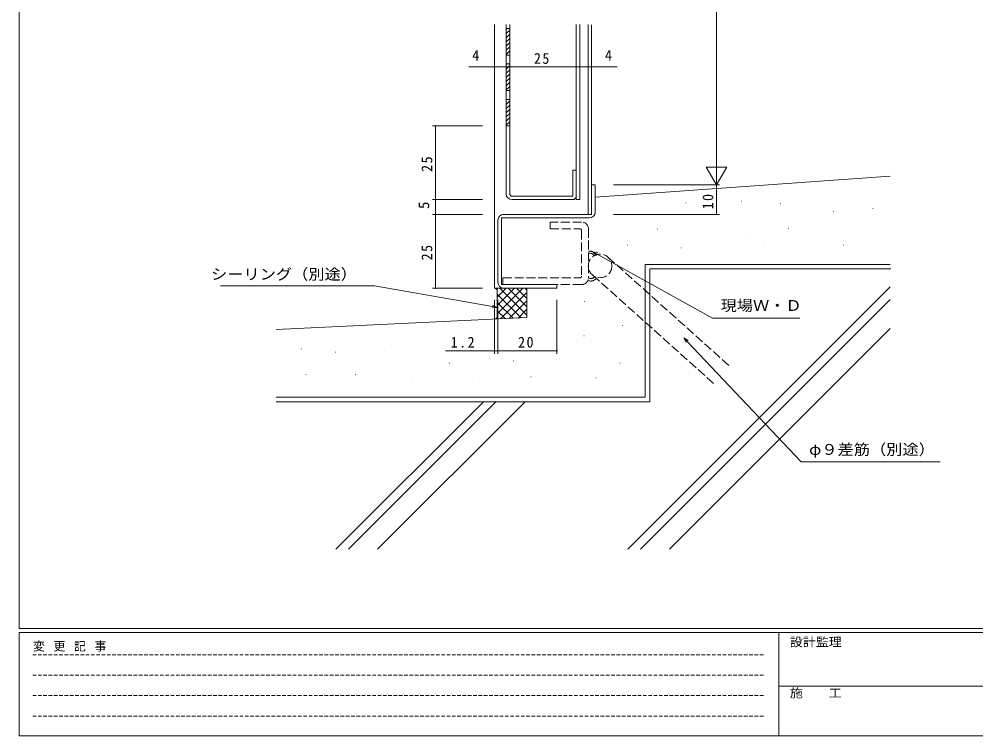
# Model space of a CAD drawing. Units: millimetres on the paper. Extents: x -420 to 373, y -297 to 267.
# Drawn here: x -417.7 to -93.2, y -297 to -54 of the extents above; entities that cross this region are included whole.
import ezdxf
from ezdxf.enums import TextEntityAlignment as Align

# ---------------------------------------------------------------- set-up
doc = ezdxf.new("R2010")
doc.units = ezdxf.units.MM
doc.linetypes.add('DASHED1', pattern=[1.8, 1.2, -0.6])
doc.linetypes.add('DASHED3', pattern=[4, 3, -1])
for name, color, linetype, lineweight in [('0-1_USER1', 7, 'Continuous', 9), ('0-3_YKK_11', 7, 'Continuous', 9), ('0-4_YKK_12', 2, 'Continuous', 9), ('0-5_YSS_K', 3, 'Continuous', 9), ('0-6_YKK_13', 4, 'Continuous', 9), ('0-7_YKK_D', 6, 'Continuous', 9)]:
    doc.layers.add(name, color=color, linetype=linetype, lineweight=lineweight)
doc.styles.add('ＭＳ ゴシック', font='')
doc.styles.get('ＭＳ ゴシック').set_extended_font_data('MS Gothic')

msp = doc.modelspace()

# ---------------------------------------------------------------- linework, layer by layer
at = {"layer": '0-1_USER1'}
for p, q in [((-417.7, -260.6), (-417.7, 264.4)), ((352.3, -260.6), (-417.7, -260.6)), ((-417.7, -297), (-417.7, -262)), ((314.5, -262), (-417.7, -262)), ((-160.1, -262), (-160.1, -297)), ((-160.1, -280.199), (-31.3, -280.199)), ((-417.7, -297), (314.5, -297))]:
    msp.add_line(p, q, dxfattribs=at)
at = {"layer": '0-1_USER1', "linetype": 'DASHED1'}
for p, q in [((-413.101, -269.512), (-164.909, -269.512)), ((-413.101, -276.441), (-164.909, -276.441)), ((-413.101, -283.37), (-164.909, -283.37)), ((-413.101, -290.298), (-164.909, -290.298))]:
    msp.add_line(p, q, dxfattribs=at)
at = {"layer": '0-3_YKK_11'}
for p, q in [((-252.539, -113.216), (-252.539, -55.858)), ((-252.539, -57.216), (-251.339, -57.216)), ((-251.339, -113.516), (-251.339, -55.858)), ((-228.739, -55.823), (-228.739, -104.716)), ((-227.539, -104.716), (-227.539, -55.858)), ((-224.739, -120.216), (-224.739, -55.788)), ((-223.539, -55.894), (-223.539, -110.275)), ((-251.339, -66.216), (-252.539, -66.216)), ((-251.339, -69.216), (-252.539, -69.216)), ((-252.539, -78.216), (-251.339, -78.216)), ((-251.339, -81.216), (-252.539, -81.216)), ((-252.539, -90.216), (-251.339, -90.216)), ((-228.739, -104.716), (-228.739, -105.216)), ((-228.739, -105.216), (-228.739, -115.216)), ((-227.539, -105.216), (-227.539, -104.716)), ((-227.539, -115.216), (-227.539, -105.216)), ((-223.539, -110.216), (-222.339, -110.216)), ((-223.539, -120.216), (-223.539, -110.216)), ((-222.339, -110.216), (-222.339, -119.416)), ((-251.339, -113.516), (-250.839, -114.016)), ((-250.839, -114.016), (-229.939, -114.016)), ((-229.939, -115.216), (-250.539, -115.216)), ((-228.699, -115.216), (-227.539, -115.216)), ((-255.339, -143.216), (-255.339, -122.216)), ((-254.139, -121.416), (-254.139, -144.016)), ((-224.339, -121.416), (-254.139, -121.416)), ((-253.339, -120.216), (-223.539, -120.216)), ((-254.139, -144.016), (-235.336, -144.016)), ((-235.339, -145.216), (-253.339, -145.216)), ((-235.339, -144.016), (-235.339, -145.216))]:
    msp.add_line(p, q, dxfattribs=at)
msp.add_lwpolyline([(-229.939, -114.016), (-229.939, -105.216), (-228.739, -105.216)], dxfattribs=at)
for centre, radius, start, end in [((-250.539, -113.216), 2, 180.00002, 270), ((-229.939, -114.016), 1.2, 270, 0), ((-224.339, -119.416), 2, 270, 0), ((-253.339, -122.216), 2, 89.99997, 180.00002), ((-253.339, -143.216), 2, 180.00002, 270)]:
    msp.add_arc(centre, radius, start, end, dxfattribs=at)
at = {"layer": '0-4_YKK_12'}
for p, q in [((-256.539, -55.858), (-256.539, -145.216)), ((-256.539, -145.216), (-253.339, -145.216))]:
    msp.add_line(p, q, dxfattribs=at)
at = {"layer": '0-5_YSS_K'}
for p, q in [((-122.339, -107.216), (-222.339, -114.416)), ((-191.626, -116.252), (-191.526, -116.252)), ((-172.832, -115.707), (-172.732, -115.707)), ((-159.485, -116.524), (-159.385, -116.524)), ((-141.508, -119.246), (-141.408, -119.246)), ((-128.161, -118.157), (-128.061, -118.157)), ((-201.159, -125.234), (-201.059, -125.234)), ((-156.761, -124.962), (-156.661, -124.962)), ((-171.197, -127.139), (-171.097, -127.139)), ((-224.639, -132.676), (-224.454, -132.669)), ((-224.454, -132.669), (-224.271, -132.666)), ((-224.271, -132.666), (-224.09, -132.667)), ((-224.09, -132.667), (-223.912, -132.675)), ((-223.912, -132.675), (-223.739, -132.693)), ((-223.739, -132.693), (-223.654, -132.705)), ((-223.654, -132.705), (-223.571, -132.722)), ((-223.571, -132.722), (-223.489, -132.741)), ((-223.489, -132.741), (-223.41, -132.764)), ((-223.41, -132.764), (-223.332, -132.791)), ((-223.332, -132.791), (-223.256, -132.823)), ((-223.256, -132.823), (-223.171, -132.864)), ((-223.171, -132.864), (-223.09, -132.911)), ((-223.09, -132.911), (-223.011, -132.963)), ((-223.011, -132.963), (-222.934, -133.02)), ((-222.934, -133.02), (-222.859, -133.081)), ((-211.51, -130.678), (-211.41, -130.678)), ((-193.26, -131.494), (-193.16, -131.494)), ((-165.205, -131.494), (-165.105, -131.494)), ((-165.205, -131.494), (-165.105, -131.494)), ((-138.239, -130.678), (-138.139, -130.678)), ((-224.639, -133.392), (-224.39, -133.362)), ((-224.39, -133.362), (-224.266, -133.351)), ((-224.266, -133.351), (-224.145, -133.346)), ((-224.145, -133.346), (-224.026, -133.346)), ((-224.026, -133.346), (-223.91, -133.355)), ((-223.91, -133.355), (-223.797, -133.372)), ((-223.797, -133.372), (-223.688, -133.4)), ((-223.688, -133.4), (-223.618, -133.425)), ((-223.618, -133.425), (-223.549, -133.455)), ((-223.549, -133.455), (-223.481, -133.49)), ((-223.481, -133.49), (-223.416, -133.529)), ((-223.416, -133.529), (-223.351, -133.573)), ((-223.351, -133.573), (-223.289, -133.62)), ((-223.289, -133.62), (-223.227, -133.67)), ((-223.227, -133.67), (-223.167, -133.724)), ((-223.167, -133.724), (-223.049, -133.839)), ((-223.049, -133.839), (-222.935, -133.963)), ((-222.935, -133.963), (-222.822, -134.093)), ((-222.859, -133.081), (-222.786, -133.146)), ((-222.822, -134.093), (-222.711, -134.226)), ((-222.786, -133.146), (-222.715, -133.215)), ((-222.715, -133.215), (-222.645, -133.287)), ((-222.645, -133.287), (-222.51, -133.441)), ((-222.51, -133.441), (-222.38, -133.603)), ((-222.38, -133.603), (-222.252, -133.772)), ((-222.252, -133.772), (-222.126, -133.944)), ((-205.339, -137.216), (-205.339, -182.216)), ((-205.339, -137.216), (-122.339, -137.216)), ((-203.839, -183.716), (-203.839, -138.716)), ((-122.087, -138.716), (-203.839, -138.716)), ((-224.842, -142.631), (-224.474, -142.711)), ((-224.64, -141.78), (-224.361, -141.847)), ((-224.474, -142.711), (-224.29, -142.745)), ((-224.361, -141.847), (-224.222, -141.876)), ((-224.29, -142.745), (-224.108, -142.773)), ((-224.222, -141.876), (-224.084, -141.9)), ((-224.084, -141.9), (-223.947, -141.916)), ((-223.947, -141.916), (-223.811, -141.925)), ((-223.811, -141.925), (-223.677, -141.923)), ((-223.677, -141.923), (-223.61, -141.918)), ((-223.61, -141.918), (-223.544, -141.909)), ((-223.544, -141.909), (-223.479, -141.898)), ((-223.479, -141.898), (-223.414, -141.884)), ((-223.414, -141.884), (-223.285, -141.847)), ((-223.4, -142.775), (-223.305, -142.756)), ((-223.305, -142.756), (-223.211, -142.732)), ((-223.285, -141.847), (-223.158, -141.8)), ((-223.211, -142.732), (-223.118, -142.704)), ((-223.158, -141.8), (-223.032, -141.745)), ((-223.118, -142.704), (-223.025, -142.671)), ((-223.032, -141.745), (-222.907, -141.684)), ((-223.025, -142.671), (-222.934, -142.634)), ((-222.934, -142.634), (-222.843, -142.593)), ((-222.907, -141.684), (-222.782, -141.617)), ((-222.843, -142.593), (-222.753, -142.549)), ((-222.782, -141.617), (-222.535, -141.477)), ((-222.753, -142.549), (-222.663, -142.501)), ((-222.663, -142.501), (-222.485, -142.399)), ((-222.485, -142.399), (-222.308, -142.288)), ((-222.308, -142.288), (-221.958, -142.054)), ((-255.539, -145.417), (-255.338, -145.216)), ((-255.539, -148.246), (-252.51, -145.216)), ((-255.539, -151.074), (-249.681, -145.216)), ((-255.539, -153.903), (-246.853, -145.216)), ((-254.696, -145.216), (-245.539, -154.373)), ((-251.867, -145.216), (-245.539, -151.545)), ((-249.039, -145.216), (-245.539, -148.716)), ((-246.211, -145.216), (-245.539, -145.888)), ((-245.539, -145.216), (-245.539, -155.216)), ((-224.108, -142.773), (-223.928, -142.792)), ((-223.928, -142.792), (-223.838, -142.798)), ((-223.838, -142.798), (-223.749, -142.8)), ((-223.749, -142.8), (-223.661, -142.8)), ((-223.661, -142.8), (-223.573, -142.795)), ((-223.573, -142.795), (-223.486, -142.787)), ((-223.486, -142.787), (-223.4, -142.775)), ((-211.277, -233.716), (-122.339, -144.779)), ((-255.539, -146.216), (-255.539, -154.733)), ((-255.539, -147.202), (-247.435, -155.306)), ((-254.443, -155.635), (-245.539, -146.731)), ((-207.034, -233.716), (-122.339, -149.022)), ((-255.539, -150.03), (-250.136, -155.433)), ((-251.475, -155.496), (-245.539, -149.56)), ((-248.507, -155.356), (-245.539, -152.388)), ((-225.946, -149.731), (-225.846, -149.731)), ((-330.539, -159.216), (-245.539, -155.216)), ((-255.539, -152.859), (-252.838, -155.56)), ((-213.144, -157.897), (-213.044, -157.897)), ((-197.134, -233.716), (-122.339, -158.921)), ((-226.218, -161.435), (-226.118, -161.435)), ((-291.589, -164.701), (-291.489, -164.701)), ((-322.096, -165.79), (-321.996, -165.79)), ((-310.384, -166.879), (-310.284, -166.879)), ((-271.706, -170.69), (-271.606, -170.69)), ((-250.188, -169.873), (-250.088, -169.873)), ((-234.39, -169.056), (-234.29, -169.056)), ((-213.961, -170.69), (-213.861, -170.69)), ((-320.462, -174.5), (-320.362, -174.5)), ((-303.574, -174.5), (-303.474, -174.5)), ((-284.235, -175.045), (-284.135, -175.045)), ((-261.628, -176.95), (-261.528, -176.95)), ((-244.195, -175.317), (-244.095, -175.317)), ((-222.132, -175.589), (-222.032, -175.589)), ((-330.539, -182.216), (-205.339, -182.216)), ((-203.839, -183.716), (-330.539, -183.716)), ((-310.272, -233.716), (-260.272, -183.716)), ((-306.029, -233.716), (-256.029, -183.716)), ((-296.129, -233.716), (-246.129, -183.716))]:
    msp.add_line(p, q, dxfattribs=at)
at = {"layer": '0-5_YSS_K', "linetype": 'DASHED3'}
for p, q in [((-218.018, -134.696), (-176.856, -171.555)), ((-182.192, -177.514), (-223.355, -140.656))]:
    msp.add_line(p, q, dxfattribs=at)
msp.add_circle((-220.686, -137.676), 4, dxfattribs=at)
at = {"layer": '0-5_YSS_K'}
for centre, start, end in [((-256.539, -146.216), 0, 90), ((-256.539, -154.733), 272.69427, 0)]:
    msp.add_arc(centre, 1, start, end, dxfattribs=at)
at = {"layer": '0-6_YKK_13'}
for p, q in [((-252.539, -57.517), (-252.238, -57.216)), ((-252.539, -58.931), (-251.339, -57.731)), ((-252.539, -60.345), (-251.339, -59.145)), ((-252.539, -61.76), (-251.339, -60.56)), ((-252.539, -63.174), (-251.339, -61.974)), ((-252.539, -64.588), (-251.339, -63.388)), ((-252.539, -66.002), (-251.339, -64.802)), ((-252.539, -69.517), (-252.238, -69.216)), ((-252.539, -70.931), (-251.339, -69.731)), ((-252.539, -72.345), (-251.339, -71.145)), ((-252.539, -73.76), (-251.339, -72.56)), ((-252.539, -75.174), (-251.339, -73.974)), ((-252.539, -76.588), (-251.339, -75.388)), ((-252.539, -78.002), (-251.339, -76.802)), ((-252.539, -81.517), (-252.238, -81.216)), ((-252.539, -82.931), (-251.339, -81.731)), ((-252.539, -84.345), (-251.339, -83.145)), ((-252.539, -85.76), (-251.339, -84.56)), ((-252.539, -87.174), (-251.339, -85.974)), ((-252.539, -88.588), (-251.339, -87.388)), ((-252.539, -90.002), (-251.339, -88.802))]:
    msp.add_line(p, q, dxfattribs=at)
at = {"layer": '0-6_YKK_13', "linetype": 'DASHED3'}
for p, q in [((-226.939, -122.816), (-237.639, -122.816)), ((-237.639, -122.816), (-237.639, -125.116)), ((-237.639, -125.116), (-227.539, -125.116)), ((-226.939, -125.716), (-226.939, -141.116)), ((-224.639, -125.116), (-224.639, -141.716)), ((-253.639, -141.716), (-253.639, -144.016)), ((-253.639, -141.716), (-227.539, -141.716)), ((-226.939, -144.016), (-253.639, -144.016))]:
    msp.add_line(p, q, dxfattribs=at)
for centre, radius, start, end in [((-226.939, -125.116), 2.3, 0, 90), ((-227.539, -125.716), 0.6, 0, 90), ((-227.539, -141.116), 0.6, 270, 0), ((-226.939, -141.716), 2.3, 270, 0)]:
    msp.add_arc(centre, radius, start, end, dxfattribs=at)
at = {"layer": '0-7_YKK_D'}
for p, q in [((-181.236, 112.784), (-181.236, -103.216)), ((-256.539, -70.216), (-265.139, -70.216)), ((-252.539, -70.216), (-256.539, -70.216)), ((-252.539, -70.216), (-227.539, -70.216)), ((-227.539, -70.216), (-223.539, -70.216)), ((-223.539, -70.216), (-214.939, -70.216)), ((-260.539, -90.216), (-277.539, -90.216)), ((-276.539, -115.216), (-276.539, -90.216)), ((-181.236, -110.216), (-181.236, -98.092)), ((-181.236, -110.216), (-184.736, -104.154)), ((-177.736, -104.154), (-184.736, -104.154)), ((-181.236, -110.216), (-177.736, -104.154)), ((-216.126, -110.216), (-180.236, -110.216)), ((-216.126, -110.216), (-180.236, -110.216)), ((-181.236, -110.216), (-181.236, -120.216)), ((-266.765, -115.216), (-277.539, -115.216)), ((-260.539, -115.216), (-277.539, -115.216)), ((-260.539, -120.216), (-277.539, -120.216)), ((-260.539, -120.216), (-277.539, -120.216)), ((-216.116, -120.216), (-180.236, -120.216)), ((-223.163, -132.869), (-221.675, -133.691)), ((-223.163, -132.869), (-221.455, -133.293)), ((-221.896, -134.09), (-223.163, -132.869)), ((-221.675, -133.691), (-182.53, -155.335)), ((-297.203, -144.441), (-349.403, -144.441)), ((-257.213, -151.457), (-297.203, -144.441)), ((-260.539, -145.216), (-277.539, -145.216)), ((-256.539, -149.216), (-256.539, -167.434)), ((-255.339, -149.216), (-255.339, -167.434)), ((-235.339, -149.216), (-235.339, -167.434)), ((-255.539, -151.751), (-257.292, -151.906)), ((-255.539, -151.751), (-257.213, -151.457)), ((-257.135, -151.009), (-255.539, -151.751)), ((-255.339, -154.346), (-255.339, -167.434)), ((-182.53, -155.335), (-152.95, -155.335)), ((-192.316, -162.027), (-191.148, -163.263)), ((-192.316, -162.027), (-190.817, -162.95)), ((-191.479, -163.576), (-192.316, -162.027)), ((-191.148, -163.263), (-152.512, -204.143)), ((-256.539, -166.434), (-273.139, -166.434)), ((-255.339, -166.434), (-256.539, -166.434)), ((-255.339, -166.434), (-253.639, -166.434)), ((-255.339, -166.434), (-235.339, -166.434)), ((-152.512, -204.143), (-105.332, -204.143))]:
    msp.add_line(p, q, dxfattribs=at)
msp.add_lwpolyline([(-276.539, -115.216), (-276.539, -120.216), (-276.539, -145.216)], dxfattribs=at)
for centre, start, end in [((-256.539, -70.216), 0, 180), ((-256.539, -70.216), 180, 0), ((-252.539, -70.216), 0, 180), ((-252.539, -70.216), 0, 180), ((-252.539, -70.216), 180, 0), ((-252.539, -70.216), 180, 0), ((-227.539, -70.216), 0, 180), ((-227.539, -70.216), 0, 180), ((-227.539, -70.216), 180, 0), ((-227.539, -70.216), 180, 0), ((-223.539, -70.216), 0, 180), ((-223.539, -70.216), 180, 0), ((-276.539, -90.216), 90, 270), ((-276.539, -90.216), 270, 90), ((-276.539, -115.216), 90, 270), ((-276.539, -115.216), 90, 270), ((-276.539, -115.216), 270, 90), ((-276.539, -115.216), 270, 90), ((-276.539, -120.216), 90, 270), ((-276.539, -120.216), 90, 270), ((-276.539, -120.216), 270, 90), ((-276.539, -120.216), 270, 90), ((-181.236, -120.216), 90, 270), ((-181.236, -120.216), 270, 90), ((-276.539, -145.216), 90, 270), ((-276.539, -145.216), 270, 90), ((-256.539, -166.434), 0, 180), ((-256.539, -166.434), 180, 0), ((-255.339, -166.434), 0, 180), ((-255.339, -166.434), 0, 180), ((-255.339, -166.434), 180, 0), ((-255.339, -166.434), 180, 0), ((-235.339, -166.434), 0, 180), ((-235.339, -166.434), 180, 0)]:
    msp.add_arc(centre, 0.106, start, end, dxfattribs=at)

# ---------------------------------------------------------------- texts
at = {"layer": '0-1_USER1', "style": 'ＭＳ ゴシック', "width": 1.1}
for s, p in [('設計監理', (-156.331, -267.533)), ('施\u3000\u3000工', (-156.331, -284.854))]:
    msp.add_text(s, height=2.933, dxfattribs=at).set_placement(p, align=Align.BOTTOM_LEFT)
at = {"layer": '0-1_USER1', "insert": (-412.986, -268.447), "char_height": 2.933, "attachment_point": 7, "style": 'ＭＳ ゴシック'}
msp.add_mtext('\\T1.16;変\\~更\\~記\\~事', dxfattribs=at)
at = {"layer": '0-7_YKK_D', "color": 3, "style": 'ＭＳ ゴシック'}
for p in [(-264.086, -69.216), (-219.086, -69.216)]:
    msp.add_text('4', height=3.666, dxfattribs=at).set_placement(p, align=Align.BOTTOM_LEFT)
msp.add_text('5', height=3.666, rotation=90, dxfattribs=at).set_placement((-277.539, -118.377), align=Align.BOTTOM_LEFT)
at = {"layer": '0-7_YKK_D', "color": 3, "style": 'ＭＳ ゴシック', "width": 1.1}
for s, p in [('シーリング（別途）', (-352.635, -143.426)), ('現場Ｗ・Ｄ', (-179.83, -154.03)), ('φ９差筋（別途）', (-149.812, -202.838))]:
    msp.add_text(s, height=3.666, dxfattribs=at).set_placement(p, align=Align.BOTTOM_LEFT)
at = {"layer": '0-7_YKK_D', "color": 3, "char_height": 3.666, "attachment_point": 7, "style": 'ＭＳ ゴシック'}
for s, insert in [('\\T1.21;\\W0.95;25', (-243.121, -69.216)), ('\\T1.21;\\W0.95;1.2', (-271.351, -165.434)), ('\\T1.21;\\W0.95;20', (-248.482, -165.434))]:
    msp.add_mtext(s, dxfattribs=dict(at, insert=insert))
at = {"layer": '0-7_YKK_D', "color": 3, "char_height": 3.666, "attachment_point": 7, "rotation": 90, "style": 'ＭＳ ゴシック'}
for s, insert in [('\\T1.21;\\W0.95;25', (-277.539, -105.799)), ('\\T1.21;\\W0.95;10', (-182.236, -118.518)), ('\\T1.21;\\W0.95;25', (-277.539, -135.799))]:
    msp.add_mtext(s, dxfattribs=dict(at, insert=insert))

doc.saveas('drawing.dxf')
